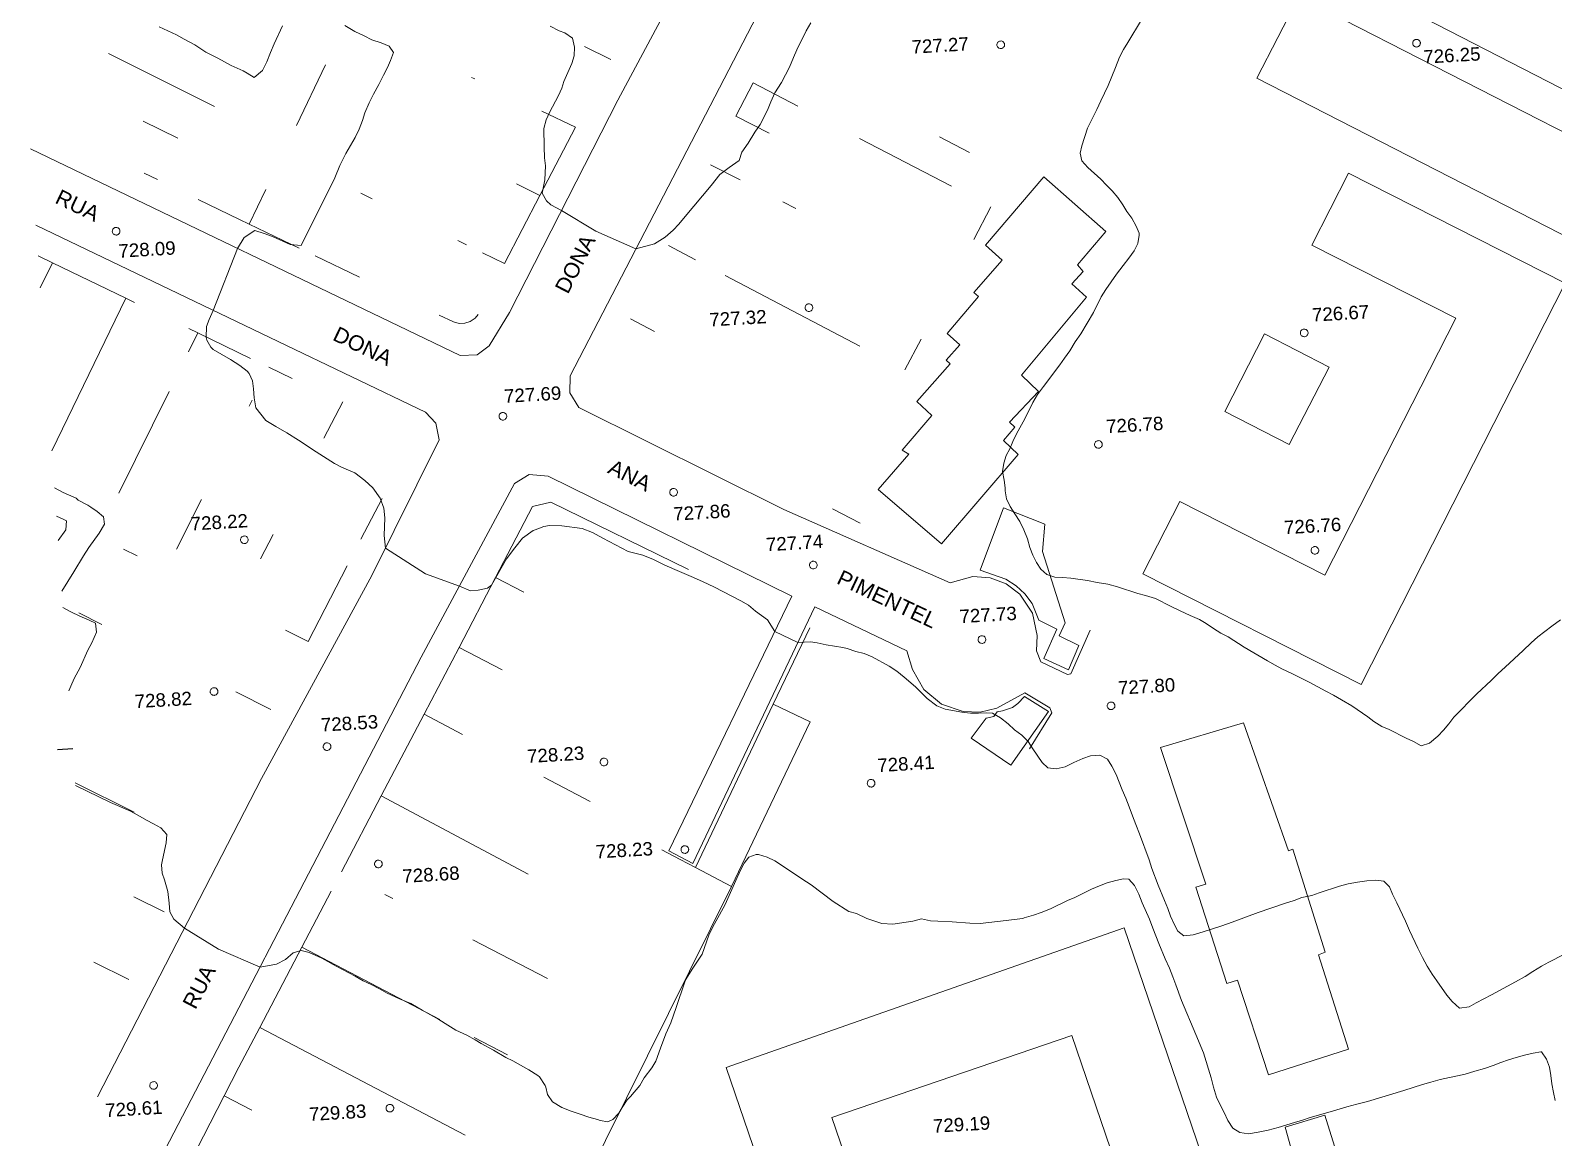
# Model space of a CAD drawing. Header units: metres. Extents: x 329311 to 330425, y 7396637 to 7397287.
# Drawn here: x 329326.3 to 329525.1, y 7396857.4 to 7397002 of the extents above; entities that cross this region are included whole.
import ezdxf
from ezdxf.enums import TextEntityAlignment as Align

# ---------------------------------------------------------------- set-up
doc = ezdxf.new("R2010")
doc.units = ezdxf.units.M
doc.layers.get('0').update_dxf_attribs({"lineweight": 18})
for name, color, linetype, lineweight in [('100_SIST_VIARIO_MEIO_FIO', 8, 'Continuous', 18), ('160_P_SIMP_ASF_TOP', 7, 'Continuous', 18), ('206_MURO_E_MURO_ARRIMO', 9, 'Continuous', 18), ('216_EDIF_NOTAVEL', 9, 'Continuous', 18), ('600_CURVA_MESTRA', 9, 'Continuous', 18), ('604_CURVA_INTERM', 9, 'Continuous', 18), ('606_PTO_COTADO', 9, 'Continuous', 18), ('608_PTO_COTADO_INTERVIA', 9, 'Continuous', 18)]:
    doc.layers.add(name, color=color, linetype=linetype, lineweight=lineweight)
doc.layers.add('910_COORD_UTM_COR_ALEGRE', color=7, linetype='Continuous')
doc.styles.add('Style-Arial', font='arial.ttf', dxfattribs={"height": 2})

# ---------------------------------------------------------------- blocks, each defined once
blk = doc.blocks.new('SP09')
at = {"color": 0, "linetype": 'Continuous'}
blk.add_lwpolyline([(-0.03, -0.51), (-0.14, -0.49), (-0.24, -0.46), (-0.31, -0.42), (-0.35, -0.39), (-0.42, -0.31), (-0.47, -0.24), (-0.51, -0.15), (-0.52, -0.09), (-0.52, 0.03), (-0.51, 0.11), (-0.48, 0.2), (-0.44, 0.27), (-0.4, 0.33), (-0.32, 0.39), (-0.23, 0.44), (-0.15, 0.48), (-0.1, 0.48), (-0.03, 0.48), (0.08, 0.48), (0.19, 0.44), (0.27, 0.4), (0.35, 0.32), (0.41, 0.23), (0.46, 0.11), (0.48, 0.03), (0.48, -0.03), (0.47, -0.08), (0.44, -0.21), (0.38, -0.3), (0.31, -0.38), (0.23, -0.44), (0.1, -0.49), (0.02, -0.51)], close=True, dxfattribs=at)
blk = doc.blocks.new('SP10')
at = {"color": 0, "linetype": 'Continuous'}
blk.add_lwpolyline([(-0.03, -0.51), (-0.14, -0.49), (-0.24, -0.46), (-0.31, -0.42), (-0.35, -0.39), (-0.42, -0.31), (-0.47, -0.24), (-0.51, -0.15), (-0.52, -0.09), (-0.52, 0.03), (-0.51, 0.11), (-0.48, 0.2), (-0.44, 0.27), (-0.4, 0.33), (-0.32, 0.39), (-0.23, 0.44), (-0.15, 0.48), (-0.1, 0.48), (-0.03, 0.48), (0.08, 0.48), (0.19, 0.44), (0.27, 0.4), (0.35, 0.32), (0.41, 0.23), (0.46, 0.11), (0.48, 0.03), (0.48, -0.03), (0.47, -0.08), (0.44, -0.21), (0.38, -0.3), (0.31, -0.38), (0.23, -0.44), (0.1, -0.49), (0.02, -0.51)], close=True, dxfattribs=at)

msp = doc.modelspace()

# ---------------------------------------------------------------- linework, layer by layer
at = {"layer": '100_SIST_VIARIO_MEIO_FIO'}
for points in [[(329326.298, 7396986.519), (329382.389, 7396959.503), (329384.601, 7396959.619), (329386.179, 7396960.768), (329388.84, 7396965.142), (329402.958, 7396992.862), (329422.571, 7397029.542), (329439.562, 7397062.697), (329439.485, 7397064.919), (329438.103, 7397066.971), (329409.324, 7397081.776), (329370.166, 7397101.408)], [(329539.28, 7397016.399), (329483.751, 7397043.591), (329453.258, 7397059.02), (329450.668, 7397058.815), (329448.572, 7397056.883), (329396.718, 7396956.868), (329396.69, 7396954.648), (329397.851, 7396952.755), (329424.647, 7396939.418), (329446.337, 7396929.838), (329449.304, 7396930.66), (329451.539, 7396930.499), (329453.638, 7396929.711), (329455.428, 7396928.36), (329457.084, 7396925.882), (329457.693, 7396922.966), (329457.62, 7396920.968), (329458.187, 7396919.509), (329461.659, 7396917.881), (329462.085, 7396917.956), (329464.625, 7396923.635)], [(329335.053, 7396862.718), (329356.437, 7396904.297), (329370.834, 7396930.784), (329379.642, 7396948.496), (329379.217, 7396950.671), (329377.865, 7396952.123), (329358.623, 7396961.336), (329327.003, 7396976.537)], [(329456.673, 7396908.16), (329459.592, 7396912.841), (329459.343, 7396913.507), (329456.062, 7396915.466), (329452.436, 7396913.487), (329450.255, 7396912.96), (329448.013, 7396913.023), (329445.197, 7396914.013), (329442.899, 7396915.917), (329441.403, 7396918.499), (329440.692, 7396920.941), (329428.683, 7396926.693), (329412.76, 7396893.167), (329409.607, 7396894.834), (329425.673, 7396928.118), (329393.858, 7396943.752), (329391.374, 7396943.975), (329389.486, 7396942.814), (329377.3, 7396920.116), (329336.541, 7396841.678)]]:
    msp.add_lwpolyline(points, dxfattribs=at)
at = {"layer": '206_MURO_E_MURO_ARRIMO'}
for p, q in [((329420.615, 7396995.147), (329418.358, 7396990.796)), ((329397.427, 7396989.34), (329392.783, 7396980.422)), ((329341.144, 7396983.346), (329342.865, 7396982.504)), ((329348.199, 7396979.894), (329353.572, 7396977.265)), ((329392.783, 7396980.422), (329388.16, 7396971.543)), ((329353.572, 7396977.265), (329354.828, 7396976.665)), ((329354.828, 7396976.665), (329361.386, 7396973.528)), ((329329.163, 7396971.629), (329327.287, 7396972.534)), ((329363.457, 7396972.538), (329369.251, 7396969.766)), ((329338.75, 7396967.003), (329329.163, 7396971.629)), ((329339.896, 7396966.45), (329338.75, 7396967.003)), ((329379.642, 7396964.8), (329381.518, 7396963.909)), ((329381.518, 7396963.909), (329382.242, 7396963.723)), ((329382.989, 7396963.745), (329383.701, 7396963.971)), ((329383.701, 7396963.971), (329384.321, 7396964.385)), ((329384.321, 7396964.385), (329384.747, 7396964.871)), ((329348.145, 7396962.47), (329346.959, 7396963.042)), ((329355.031, 7396959.147), (329348.145, 7396962.47)), ((329382.242, 7396963.723), (329382.989, 7396963.745)), ((329360.446, 7396956.534), (329357.414, 7396957.997)), ((329369.433, 7396935.535), (329372.197, 7396940.871)), ((329391.826, 7396939.804), (329394.206, 7396940.385)), ((329394.206, 7396940.385), (329412.166, 7396931.579)), ((329386.996, 7396930.542), (329391.826, 7396939.804)), ((329430.995, 7396939.485), (329434.577, 7396937.649)), ((329362.522, 7396922.197), (329367.63, 7396932.055)), ((329382.233, 7396921.407), (329386.996, 7396930.542)), ((329428.001, 7396923.978), (329423.231, 7396913.98)), ((329377.68, 7396912.674), (329382.233, 7396921.407)), ((329372.09, 7396902.024), (329377.68, 7396912.674)), ((329366.873, 7396892.082), (329372.09, 7396902.024)), ((329408.698, 7396894.96), (329411.093, 7396893.698)), ((329413.092, 7396892.645), (329411.093, 7396893.698)), ((329361.72, 7396882.263), (329365.549, 7396889.56)), ((329356.222, 7396871.788), (329361.72, 7396882.263)), ((329353.493, 7396866.588), (329356.222, 7396871.788)), ((329351.59, 7396862.86), (329353.493, 7396866.588)), ((329347.072, 7396854.009), (329351.59, 7396862.86))]:
    msp.add_line(p, q, dxfattribs=at)
for points in [[(329402.03, 7396998.189), (329398.611, 7396999.862)], [(329350.297, 7396992.05), (329336.463, 7396998.94)], [(329361.009, 7396989.556), (329364.814, 7396997.491)], [(329383.863, 7396995.847), (329384.294, 7396995.64)], [(329420.615, 7396995.147), (329426.437, 7396992.104)], [(329341.012, 7396990.116), (329345.525, 7396987.895)], [(329393.028, 7396991.45), (329397.427, 7396989.34)], [(329418.358, 7396990.796), (329422.701, 7396988.542)], [(329434.522, 7396987.879), (329446.507, 7396981.617)], [(329448.852, 7396986.049), (329444.96, 7396988.074)], [(329418.921, 7396982.445), (329415.055, 7396984.431)], [(329389.749, 7396981.923), (329392.783, 7396980.422)], [(329354.828, 7396976.665), (329357.005, 7396981.205)], [(329369.429, 7396980.724), (329370.91, 7396979.999)], [(329426.202, 7396978.704), (329424.492, 7396979.583)], [(329451.651, 7396978.929), (329449.409, 7396974.679)], [(329382.084, 7396974.521), (329383.218, 7396973.966)], [(329409.573, 7396973.867), (329413.104, 7396972.011)], [(329385.293, 7396972.948), (329388.16, 7396971.543)], [(329327.583, 7396968.349), (329329.163, 7396971.629)], [(329416.972, 7396969.978), (329434.528, 7396960.75)], [(329329.088, 7396947.06), (329338.75, 7396967.003)], [(329407.759, 7396962.655), (329404.604, 7396964.29)], [(329348.145, 7396962.47), (329346.924, 7396959.996)], [(329440.428, 7396957.649), (329442.535, 7396961.643)], [(329344.38, 7396954.843), (329337.82, 7396941.555)], [(329354.837, 7396952.928), (329355.225, 7396953.691)], [(329367.056, 7396953.487), (329364.572, 7396948.734)], [(329345.344, 7396934.255), (329348.626, 7396940.711)], [(329357.985, 7396936.133), (329356.337, 7396932.981)], [(329338.437, 7396934.253), (329340.208, 7396933.367)], [(329386.996, 7396930.542), (329390.671, 7396928.602)], [(329335.618, 7396924.399), (329332.592, 7396925.921)], [(329362.522, 7396922.197), (329359.602, 7396923.659)], [(329387.865, 7396918.472), (329382.233, 7396921.407)], [(329357.675, 7396913.298), (329353.096, 7396915.602)], [(329377.68, 7396912.674), (329382.692, 7396910.042)], [(329393.301, 7396904.471), (329399.358, 7396901.29)], [(329332.153, 7396903.728), (329339.848, 7396899.872)], [(329372.09, 7396902.024), (329391.254, 7396891.786)], [(329339.776, 7396888.845), (329343.741, 7396886.869)], [(329372.568, 7396889.142), (329373.579, 7396888.619)], [(329393.148, 7396840.422), (329417.804, 7396890.199)], [(329384.026, 7396883.225), (329393.778, 7396878.19)], [(329339.12, 7396878.043), (329334.56, 7396880.303)], [(329379.722, 7396872.815), (329361.72, 7396882.263)], [(329383.047, 7396857.715), (329356.222, 7396871.788)], [(329388.54, 7396868.187), (329384.219, 7396870.455)], [(329351.59, 7396862.86), (329355.188, 7396860.959)]]:
    msp.add_lwpolyline(points, dxfattribs=at)
at = {"layer": '216_EDIF_NOTAVEL'}
for points in [[(329500.74, 7397020.896), (329495.278, 7397010.29), (329537.303, 7396988.647), (329542.765, 7396999.253)], [(329491.84, 7397006.393), (329486.377, 7396995.727), (329529.611, 7396973.58), (329535.075, 7396984.245)], [(329458.576, 7396982.868), (329450.941, 7396973.916), (329453.123, 7396971.971), (329449.411, 7396967.759), (329450.045, 7396967.237), (329445.926, 7396962.405), (329447.603, 7396960.91), (329445.816, 7396958.935), (329446.329, 7396958.428), (329441.993, 7396953.504), (329443.956, 7396951.672), (329440.085, 7396947.175), (329440.933, 7396946.624), (329436.938, 7396942.013), (329445.214, 7396934.931), (329455.193, 7396946.614), (329453.318, 7396948.413), (329454.757, 7396950.171), (329454.095, 7396950.83), (329457.863, 7396954.843), (329455.657, 7396956.939), (329464.14, 7396967.154), (329462.198, 7396968.872), (329463.711, 7396970.51), (329462.96, 7396971.365), (329466.67, 7396975.712)], [(329498.33, 7396983.346), (329493.54, 7396973.925), (329512.317, 7396964.378), (329495.255, 7396930.823), (329476.295, 7396940.463), (329471.495, 7396931.023), (329499.976, 7396916.542), (329526.627, 7396968.958)], [(329487.373, 7396962.335), (329495.788, 7396958.02), (329490.6, 7396947.903), (329482.184, 7396952.219)], [(329450.248, 7396931.472), (329453.303, 7396939.626), (329458.677, 7396937.509), (329458.397, 7396933.946), (329461.362, 7396924.605), (329460.561, 7396922.905), (329463.12, 7396921.643), (329461.773, 7396918.498), (329458.55, 7396919.971), (329460.278, 7396923.8), (329457.925, 7396924.973), (329457.025, 7396927.144), (329456.07, 7396928.39), (329454.955, 7396929.456), (329453.613, 7396930.298)], [(329451.049, 7396912.145), (329449.087, 7396909.575), (329454.235, 7396906.013), (329459.161, 7396913.025), (329456.029, 7396914.994), (329455.173, 7396914.062), (329454.492, 7396913.541), (329453.183, 7396913.143), (329452.451, 7396912.99), (329452.057, 7396912.375)], [(329417.804, 7396890.199), (329428.046, 7396911.679), (329423.231, 7396913.98), (329413.092, 7396892.645)], [(329484.635, 7396911.548), (329473.779, 7396908.356), (329479.709, 7396890.509), (329478.403, 7396890.086), (329482.459, 7396877.512), (329483.85, 7396877.95), (329487.906, 7396865.575), (329498.343, 7396868.934), (329494.417, 7396881.281), (329495.276, 7396881.602), (329491.045, 7396895.046), (329490.493, 7396894.856)], [(329469.061, 7396884.799), (329417.116, 7396866.557), (329435.188, 7396813.59), (329458.686, 7396821.608), (329457.367, 7396825.467), (329462.129, 7396827.091), (329463.498, 7396823.074), (329487.311, 7396831.201)], [(329462.229, 7396870.712), (329430.894, 7396860.037), (329441.53, 7396828.85), (329454.747, 7396833.357), (329456.068, 7396829.478), (329460.86, 7396831.113), (329459.648, 7396834.678), (329472.963, 7396839.22)], [(329495.253, 7396860.341), (329490.053, 7396858.765), (329491.244, 7396854.546), (329496.494, 7396856.273)]]:
    msp.add_lwpolyline(points, close=True, dxfattribs=at)
at = {"layer": '600_CURVA_MESTRA', "elevation": 730, "flags": 128}
msp.add_lwpolyline([(329329.69, 7396938.556), (329330.661, 7396938.087), (329330.982, 7396937.916), (329330.929, 7396936.761), (329329.917, 7396935.344)], dxfattribs=at)
at = {"layer": '604_CURVA_INTERM', "flags": 128}
for points, elevation in [([(329359.18, 7397002.59), (329358.119, 7397000.203), (329357.634, 7396999.082), (329357.144, 7396997.882), (329356.58, 7396996.746), (329355.502, 7396995.821), (329354.586, 7396996.408), (329354.047, 7396996.717), (329352.494, 7396997.407), (329350.735, 7396998.355), (329349.205, 7396999.146), (329347.758, 7397000.072), (329346.361, 7397000.841), (329345.365, 7397001.414), (329343.091, 7397002.441)], 728), ([(329526.421, 7396881.317), (329524.462, 7396880.289), (329523.524, 7396879.772), (329522.387, 7396879.102), (329521.369, 7396878.45), (329520.135, 7396877.718), (329517.005, 7396876.028), (329514.981, 7396874.974), (329514.095, 7396874.489), (329512.821, 7396874.298), (329511.863, 7396875.152), (329511.147, 7396875.984), (329509.839, 7396877.851), (329509.232, 7396878.747), (329508.611, 7396879.768), (329507.994, 7396880.91), (329507.384, 7396882.111), (329506.293, 7396884.435), (329505.753, 7396885.67), (329504.644, 7396888.034), (329504.088, 7396889.17), (329503.684, 7396890.154), (329502.954, 7396890.876), (329501.897, 7396891.003), (329500.736, 7396890.904), (329499.485, 7396890.747), (329498.29, 7396890.545), (329497.157, 7396890.214), (329494.488, 7396889.341), (329493.52, 7396889.007), (329492.219, 7396888.728), (329491.235, 7396888.358), (329489.984, 7396887.954), (329486.556, 7396886.768), (329483.129, 7396885.516), (329481.814, 7396885.039), (329480.585, 7396884.634), (329479.344, 7396884.281), (329478.073, 7396883.889), (329476.817, 7396883.722), (329476.046, 7396884.364), (329475.554, 7396885.283), (329475.111, 7396886.326), (329474.744, 7396887.319), (329474.293, 7396888.345), (329473.492, 7396890.337), (329472.648, 7396892.546), (329472.298, 7396893.662), (329471.037, 7396897.076), (329470.585, 7396898.261), (329470.127, 7396899.394), (329469.7, 7396900.598), (329469.268, 7396901.739), (329468.771, 7396902.791), (329468.005, 7396904.815), (329467.453, 7396905.904), (329466.853, 7396906.791), (329465.859, 7396907.337), (329464.653, 7396907.263), (329463.652, 7396906.901), (329462.489, 7396906.389), (329461.338, 7396905.826), (329460.182, 7396905.529), (329459.076, 7396905.663), (329458.365, 7396906.368), (329457.135, 7396908.177), (329456.525, 7396909.123), (329455.679, 7396909.967), (329454.749, 7396910.66), (329453.892, 7396911.425), (329452.891, 7396912.192), (329451.879, 7396912.836), (329451.047, 7396912.857), (329450.017, 7396912.826), (329448.994, 7396912.836), (329447.876, 7396912.94), (329445.688, 7396913.362), (329444.601, 7396913.788), (329443.323, 7396914.725), (329441.83, 7396916.269), (329440.352, 7396917.535), (329439.355, 7396918.307), (329438.386, 7396918.941), (329436.14, 7396920.171), (329435.113, 7396920.591), (329434.034, 7396920.888), (329432.91, 7396921.253), (329432.331, 7396921.399), (329430.137, 7396921.74), (329428.98, 7396921.992), (329428.11, 7396922.131), (329426.471, 7396922.036), (329423.438, 7396923.488), (329422.511, 7396925.006), (329420.941, 7396926.156), (329420.005, 7396926.912), (329419.03, 7396927.476), (329415.567, 7396929.285), (329413.991, 7396930.013), (329412.551, 7396930.649), (329410.404, 7396931.564), (329409.004, 7396932.203), (329407.631, 7396932.883), (329406.206, 7396933.43), (329404.314, 7396933.93), (329400.986, 7396935.657), (329399.639, 7396936.419), (329398.307, 7396936.931), (329395.66, 7396937.296), (329394.046, 7396937.331), (329393.282, 7396937.205), (329392.177, 7396936.749), (329391.891, 7396936.672), (329390.498, 7396935.659), (329389.529, 7396934.419), (329388.451, 7396932.993), (329386.491, 7396929.542), (329385.955, 7396929.12), (329384.747, 7396928.878), (329383.74, 7396928.799), (329382.277, 7396929.386), (329377.852, 7396931.021), (329372.621, 7396934.377), (329372.456, 7396936.006), (329372.569, 7396938.337), (329372.404, 7396939.599), (329371.937, 7396940.904), (329370.966, 7396942.249), (329369.938, 7396943.2), (329368.628, 7396944.185), (329366.91, 7396944.935), (329365.979, 7396945.441), (329363.596, 7396946.953), (329361.282, 7396948.47), (329359.754, 7396949.421), (329358.331, 7396950.269), (329357.014, 7396951.023), (329355.693, 7396952.708), (329355.517, 7396953.989), (329355.428, 7396955.166), (329355.296, 7396956.21), (329354.849, 7396957.166), (329354.561, 7396957.459), (329353.615, 7396958.205), (329352.396, 7396959.004), (329351.257, 7396959.638), (329350.125, 7396960.313), (329349.847, 7396960.617), (329349.312, 7396961.527), (329349.233, 7396961.853), (329349.256, 7396963.327), (329349.634, 7396964.221), (329350.16, 7396965.405), (329353.309, 7396973.509), (329354.171, 7396974.936), (329355.598, 7396975.862), (329356.804, 7396975.463), (329357.879, 7396975.065), (329360.174, 7396974.029), (329361.635, 7396973.894), (329366.033, 7396982.709), (329366.679, 7396984.33), (329367.477, 7396985.91), (329368.676, 7396987.994), (329369.184, 7396989.066), (329369.628, 7396990.204), (329369.939, 7396991.204), (329370.522, 7396992.531), (329371.077, 7396993.655), (329371.774, 7396994.918), (329372.373, 7396996.136), (329372.896, 7396997.118), (329373.281, 7396998.063), (329373.671, 7396999.087), (329373.123, 7396999.897), (329372.055, 7397000.344), (329370.869, 7397000.745), (329369.858, 7397001.246), (329368.652, 7397001.816), (329367.312, 7397002.619)], 728), ([(329394.115, 7397002.518), (329395.302, 7397001.927), (329396.039, 7397001.66), (329397.041, 7397000.978), (329397.312, 7396999.772), (329397.279, 7396998.638), (329396.977, 7396997.638), (329395.913, 7396995.301), (329395.633, 7396994.453), (329395.2, 7396993.466), (329394.027, 7396991.273), (329393.623, 7396990.318), (329393.321, 7396989.158), (329393.342, 7396986.765), (329393.397, 7396985.326), (329393.507, 7396984.3), (329393.425, 7396982.472), (329393.077, 7396980.729), (329393.657, 7396979.731), (329394.229, 7396979.194), (329395.612, 7396978.439), (329400.071, 7396975.772), (329405.317, 7396973.453), (329407.762, 7396974.123), (329409.124, 7396974.964), (329410.172, 7396975.878), (329410.916, 7396976.683), (329411.739, 7396977.683), (329415.127, 7396981.71), (329416.293, 7396983.171), (329417.471, 7396984.092), (329418.79, 7396984.991), (329419.148, 7396986.054), (329419.98, 7396987.235), (329420.826, 7396988.698), (329421.528, 7396989.701), (329422.49, 7396991.561), (329422.918, 7396992.628), (329423.447, 7396993.841), (329424.331, 7396995.156), (329425.354, 7396997.179), (329425.891, 7396998.423), (329426.303, 7396999.429), (329427.528, 7397001.916), (329428.147, 7397002.974)], 727), ([(329471.288, 7397003.363), (329469.518, 7397000.415), (329468.969, 7396999.494), (329468.453, 7396998.485), (329467.935, 7396997.123), (329466.94, 7396994.799), (329466.016, 7396992.765), (329465.488, 7396991.649), (329464.901, 7396990.495), (329464.278, 7396989.195), (329463.538, 7396986.905), (329463.299, 7396985.927), (329463.532, 7396984.946), (329464.294, 7396984.066), (329466.006, 7396982.555), (329466.747, 7396981.746), (329467.46, 7396981.03), (329468.2, 7396980.169), (329468.857, 7396979.207), (329469.393, 7396978.341), (329470.053, 7396977.443), (329470.63, 7396976.431), (329470.994, 7396975.481), (329471.021, 7396975.22), (329470.813, 7396974.167), (329470.358, 7396973.173), (329469.677, 7396972.233), (329468.936, 7396971.263), (329468.039, 7396970.138), (329466.666, 7396968.137), (329466.059, 7396967.171), (329465.024, 7396965.122), (329463.385, 7396962.357), (329462.672, 7396961.293), (329461.939, 7396960.132), (329461.25, 7396959.166), (329460.669, 7396958.313), (329458.537, 7396955.486), (329457.749, 7396954.429), (329457.127, 7396953.38), (329456.079, 7396951.242), (329455.011, 7396949.309), (329454.533, 7396948.276), (329454.124, 7396947.328), (329453.633, 7396946.456), (329453.343, 7396945.467), (329453.154, 7396944.361), (329453.373, 7396943.239), (329453.509, 7396942.228), (329453.512, 7396941.839), (329453.699, 7396940.792), (329454.179, 7396939.815), (329454.788, 7396938.831), (329455.435, 7396937.835), (329455.933, 7396936.779), (329456.423, 7396935.597), (329456.724, 7396934.443), (329457.116, 7396933.436), (329457.587, 7396932.482), (329458.164, 7396931.612), (329458.952, 7396930.917), (329459.979, 7396930.559), (329461.001, 7396930.525), (329462.073, 7396930.427), (329464.27, 7396930.15), (329465.513, 7396929.881), (329466.895, 7396929.677), (329468.173, 7396929.326), (329470.845, 7396928.46), (329471.823, 7396928.201), (329473.118, 7396927.776), (329475.189, 7396926.734), (329476.374, 7396926.189), (329477.658, 7396925.565), (329478.864, 7396925.043), (329479.753, 7396924.517), (329480.686, 7396923.869), (329481.669, 7396923.261), (329482.611, 7396922.768), (329484.703, 7396921.452), (329487.735, 7396919.641), (329488.735, 7396919.086), (329489.642, 7396918.618), (329490.947, 7396917.997), (329493.294, 7396916.82), (329495.38, 7396915.679), (329496.356, 7396915.168), (329497.403, 7396914.575), (329498.767, 7396913.772), (329500.831, 7396912.347), (329501.631, 7396911.747), (329502.676, 7396911.081), (329503.614, 7396910.703), (329505.845, 7396909.573), (329506.806, 7396909.133), (329507.813, 7396908.563), (329508.916, 7396908.903), (329509.99, 7396909.807), (329510.715, 7396910.619), (329511.405, 7396911.438), (329512.088, 7396912.282), (329513.062, 7396913.309), (329514.059, 7396914.322), (329515.088, 7396915.331), (329516.941, 7396917.095), (329517.856, 7396917.995), (329518.765, 7396918.812), (329521.134, 7396921.008), (329522.19, 7396921.986), (329523.035, 7396922.8), (329524.883, 7396924.2), (329525.98, 7396924.988)], 727), ([(329329.429, 7396942.235), (329330.551, 7396941.647), (329332.279, 7396940.887), (329332.524, 7396940.641), (329333.765, 7396939.973), (329334.16, 7396939.736), (329335.006, 7396939.145), (329335.838, 7396938.453), (329335.944, 7396937.518), (329335.252, 7396936.345), (329333.919, 7396934.473), (329333.204, 7396933.359), (329331.964, 7396931.282), (329330.382, 7396928.763)], 729), ([(329330.534, 7396926.624), (329331.562, 7396926.049), (329332.736, 7396925.498), (329333.969, 7396924.979), (329334.775, 7396924.566), (329334.935, 7396923.374), (329334.324, 7396922.015), (329333.77, 7396921.051), (329332.792, 7396918.779), (329331.985, 7396917.349), (329331.564, 7396916.333), (329331.303, 7396915.746)], 729), ([(329332.179, 7396903.36), (329336.757, 7396901.172), (329339.257, 7396900.048), (329340.322, 7396899.489), (329341.451, 7396898.855), (329342.34, 7396898.386), (329343.325, 7396897.823), (329344.116, 7396896.989), (329344, 7396895.9), (329343.521, 7396893.658), (329343.418, 7396893.031), (329343.483, 7396891.933), (329343.795, 7396891.049), (329344.225, 7396889.532), (329344.397, 7396887.99), (329344.493, 7396886.863), (329344.999, 7396885.931), (329346.388, 7396884.759), (329350.845, 7396882.002), (329356.272, 7396879.649), (329358.418, 7396880.062), (329359.606, 7396880.633), (329360.585, 7396881.532), (329361.63, 7396881.814), (329362.658, 7396881.544), (329364.323, 7396880.821), (329366.178, 7396879.789), (329368.66, 7396878.463), (329369.717, 7396877.874), (329370.777, 7396877.385), (329371.853, 7396876.808), (329372.838, 7396876.245), (329374.444, 7396875.508), (329375.943, 7396874.886), (329377.435, 7396874.052), (329379.602, 7396872.807), (329380.757, 7396872.074), (329381.837, 7396871.427), (329383.269, 7396870.76), (329384.357, 7396870.143), (329385.127, 7396869.668), (329386.739, 7396868.821), (329388.348, 7396867.874), (329389.278, 7396867.398), (329391.34, 7396866.228), (329392.504, 7396865.525), (329392.725, 7396865.348), (329393.495, 7396864.181), (329393.577, 7396863.966), (329393.793, 7396863.037), (329394.432, 7396862.053), (329395.646, 7396861.333), (329396.877, 7396860.845), (329398.053, 7396860.433), (329399.156, 7396860.078), (329400.297, 7396859.754), (329400.645, 7396859.634), (329401.647, 7396859.463), (329402.29, 7396859.762), (329403.073, 7396860.589), (329403.52, 7396861.337), (329404.172, 7396862.327), (329404.596, 7396862.783), (329405.834, 7396864.218), (329406.396, 7396865.213), (329407.402, 7396866.495), (329407.941, 7396867.388), (329408.512, 7396869.074), (329409.234, 7396870.94), (329409.86, 7396872.38), (329410.594, 7396874.366), (329411.688, 7396877.727), (329411.885, 7396878.119), (329412.682, 7396879.388), (329413.978, 7396881.358), (329414.855, 7396883.814), (329415.372, 7396884.896), (329416.211, 7396886.468), (329416.963, 7396887.815), (329418.557, 7396891.355), (329419.05, 7396892.506), (329419.448, 7396893.231), (329420.052, 7396894.028), (329421.035, 7396894.356), (329421.334, 7396894.374), (329422.446, 7396894.029), (329423.458, 7396893.517), (329424.457, 7396892.895), (329426.972, 7396891.18), (329428.201, 7396890.382), (329431.064, 7396888.206), (329433.123, 7396886.936), (329434.121, 7396886.664), (329435.442, 7396885.991), (329437.403, 7396885.365), (329438.87, 7396885.281), (329441.452, 7396885.664), (329442.587, 7396885.951), (329443.753, 7396885.72), (329444.729, 7396885.647), (329446.576, 7396885.576), (329448.911, 7396885.393), (329450.267, 7396885.333), (329452.515, 7396885.606), (329453.638, 7396885.762), (329454.683, 7396885.864), (329455.807, 7396886), (329456.003, 7396886.082), (329457.205, 7396886.453), (329458.218, 7396886.798), (329459.427, 7396887.283), (329461.632, 7396888.335), (329462.597, 7396888.758), (329464.779, 7396889.836), (329465.812, 7396890.279), (329466.807, 7396890.655), (329467.959, 7396890.982), (329468.955, 7396891.193), (329469.65, 7396891.134), (329470.416, 7396890.307), (329470.948, 7396889.18), (329471.401, 7396888.052), (329472.365, 7396885.901), (329472.78, 7396884.756), (329473.581, 7396882.722), (329474.411, 7396880.717), (329474.946, 7396879.504), (329475.42, 7396878.37), (329475.801, 7396877.347), (329476.52, 7396875.303), (329478.392, 7396870.868), (329479.386, 7396868.47), (329480.384, 7396865.213), (329480.691, 7396863.97), (329481.113, 7396862.655), (329481.538, 7396861.748), (329482.087, 7396860.673), (329482.579, 7396859.634), (329483.243, 7396858.635), (329484.132, 7396858.08), (329485.273, 7396857.902), (329486.557, 7396858.121), (329487.854, 7396858.382), (329489.164, 7396858.732), (329491.262, 7396859.358), (329492.302, 7396859.684), (329493.307, 7396860.024), (329495.943, 7396860.755), (329498.127, 7396861.411), (329499.419, 7396861.748), (329500.824, 7396862.092), (329505.569, 7396863.531), (329507.996, 7396864.33), (329509.074, 7396864.646), (329510.288, 7396864.974), (329511.499, 7396865.239), (329512.543, 7396865.445), (329513.569, 7396865.692), (329514.797, 7396866.084), (329516.076, 7396866.42), (329517.223, 7396866.8), (329518.196, 7396867.186), (329519.217, 7396867.528), (329520.228, 7396867.839), (329521.308, 7396868.147), (329522.428, 7396868.424), (329523.439, 7396868.603), (329523.513, 7396868.586), (329524.181, 7396867.657), (329524.543, 7396866.571), (329524.729, 7396865.485), (329524.859, 7396864.394), (329525.079, 7396863.279), (329525.317, 7396862.218)], 729)]:
    msp.add_lwpolyline(points, dxfattribs=dict(at, elevation=elevation))
at = {"layer": '910_COORD_UTM_COR_ALEGRE', "color": 253, "flags": 128}
msp.add_lwpolyline([(329329.841, 7396908.067), (329331.838, 7396908.185)], dxfattribs=at)

# ---------------------------------------------------------------- block references
at = {"layer": '606_PTO_COTADO', "rotation": 3.377855659799661}
for p in [(329452.959, 7397000.111, 727.27), (329507.225, 7397000.318, 726.25), (329337.503, 7396975.766, 728.09), (329427.928, 7396965.786, 727.32), (329492.569, 7396962.489, 726.66), (329465.704, 7396947.924, 726.78), (329410.268, 7396941.674, 727.86), (329354.236, 7396935.472, 728.22), (329493.967, 7396934.088, 726.765), (329350.287, 7396915.655, 728.82), (329467.356, 7396913.789, 727.805), (329365.036, 7396908.461, 728.53), (329401.177, 7396906.457, 728.23), (329436.041, 7396903.677, 728.41), (329371.731, 7396893.139, 728.68), (329342.394, 7396864.22, 729.61), (329373.232, 7396861.252, 729.83)]:
    msp.add_blockref('SP09', p, dxfattribs=at)
at = {"layer": '608_PTO_COTADO_INTERVIA', "rotation": 3.377855659799661}
for p in [(329387.984, 7396951.598, 727.69), (329428.499, 7396932.172, 727.74), (329450.511, 7396922.442, 727.73), (329411.729, 7396895.019, 728.23)]:
    msp.add_blockref('SP10', p, dxfattribs=at)

# ---------------------------------------------------------------- texts
at = {"layer": '160_P_SIMP_ASF_TOP', "style": 'Style-Arial'}
for s, rotation, p in [('RUA', 334.3245, (329329.796, 7396980.403)), ('DONA', 62.86909, (329395.55, 7396967.891)), ('DONA', 334.3245, (329366.034, 7396962.504)), ('ANA', 333.62979, (329401.949, 7396945.149)), ('PIMENTEL', 334.70772, (329431.811, 7396930.707)), ('RUA', 62.48743, (329346.947, 7396874.473))]:
    msp.add_text(s, height=2, rotation=rotation, dxfattribs=at).set_placement(p, align=Align.MIDDLE_LEFT)
at = {"layer": '606_PTO_COTADO', "style": 'Style-Arial'}
for s, p in [('727.27', (329445.032, 7397000.022, 727.27)), ('726.25', (329511.821, 7396998.721, 726.25)), ('728.09', (329341.51, 7396973.377, 728.09)), ('726.67', (329497.289, 7396965.034, 726.66)), ('727.32', (329418.639, 7396964.404, 727.32)), ('726.78', (329470.423, 7396950.47, 726.78)), ('727.86', (329413.924, 7396939.045, 727.86)), ('728.22', (329350.942, 7396937.758, 728.22)), ('726.76', (329493.641, 7396937.274, 726.765)), ('727.80', (329471.973, 7396916.328, 727.805)), ('728.82', (329343.633, 7396914.558, 728.82)), ('728.53', (329367.934, 7396911.5, 728.53)), ('728.23', (329394.841, 7396907.399, 728.23)), ('728.41', (329440.555, 7396906.21, 728.41)), ('728.68', (329378.572, 7396891.744, 728.68)), ('729.61', (329339.787, 7396861.161, 729.61)), ('729.83', (329366.393, 7396860.655, 729.83)), ('729.19', (329447.823, 7396859.116, 729.19))]:
    msp.add_text(s, height=1.75, rotation=3.37786, dxfattribs=at).set_placement(p, align=Align.MIDDLE_CENTER)
at = {"layer": '608_PTO_COTADO_INTERVIA', "style": 'Style-Arial'}
for s, p in [('727.69', (329391.843, 7396954.427, 727.69)), ('727.74', (329426.018, 7396935.045, 727.74)), ('727.73', (329451.289, 7396925.661, 727.73)), ('728.23', (329403.802, 7396894.93, 728.23))]:
    msp.add_text(s, height=1.75, rotation=3.37786, dxfattribs=at).set_placement(p, align=Align.MIDDLE_CENTER)

doc.saveas('drawing.dxf')
